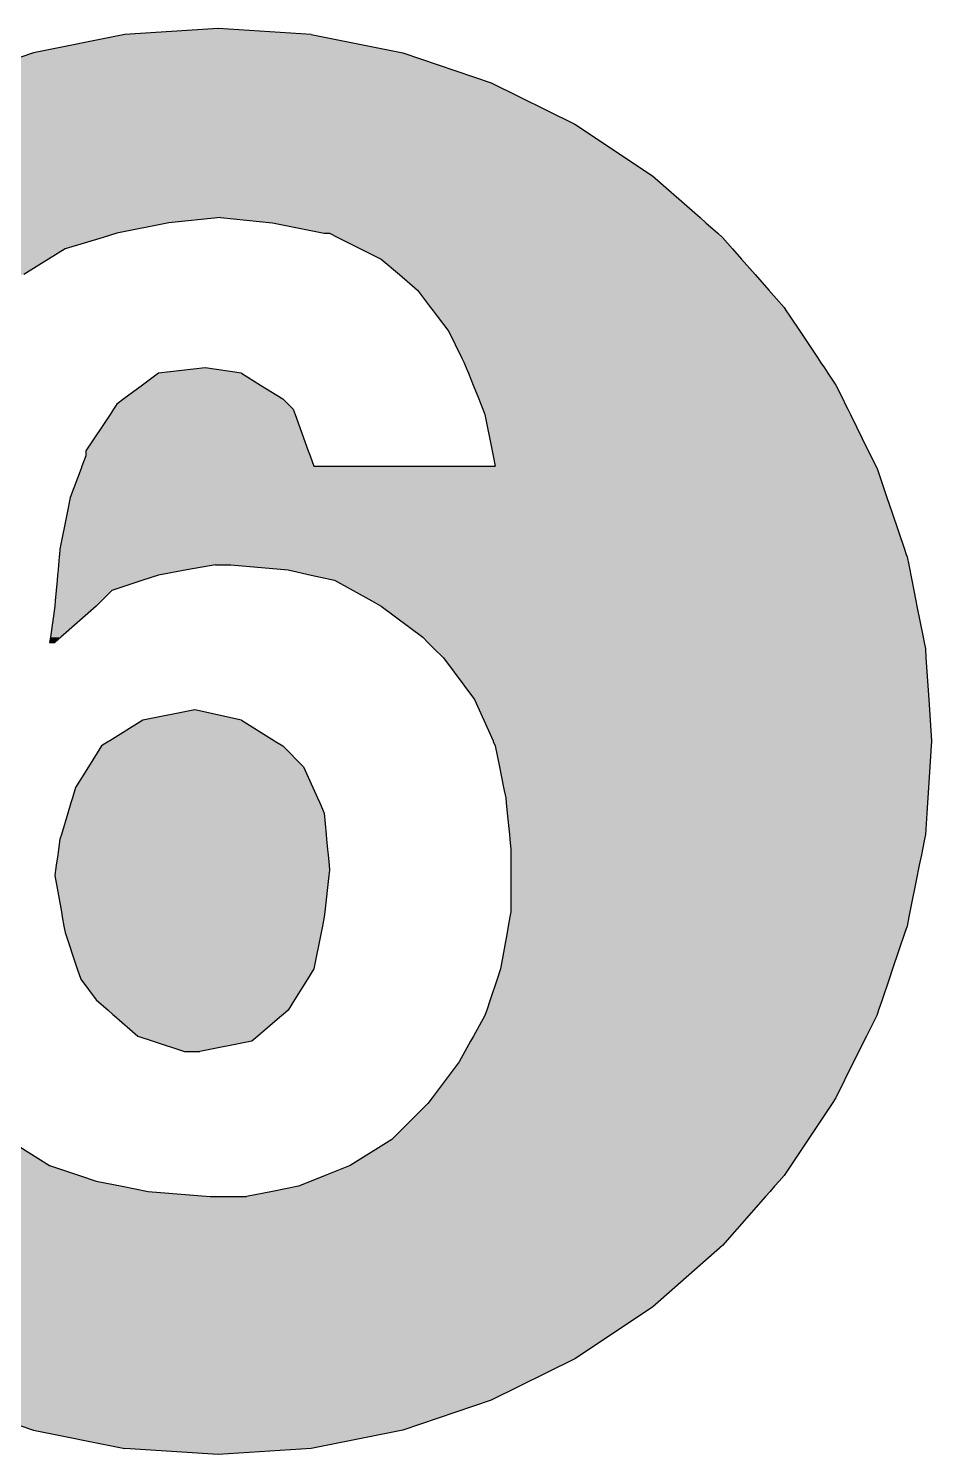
# Model space of a CAD drawing. Extents: x 66955 to 77886, y 5199 to 18578.
# Drawn here: x 67354.9 to 67510.2, y 14064.2 to 14309.6 of the extents above; entities that cross this region are included whole.
import ezdxf

# ---------------------------------------------------------------- set-up
doc = ezdxf.new("R2010")
doc.units = 0
doc.header["$MEASUREMENT"] = 0
doc.layers.add('DLINE', color=1, linetype='CONTINUOUS')

msp = doc.modelspace()

# ---------------------------------------------------------------- linework, layer by layer
at = {"layer": 'DLINE', "linetype": 'CONTINUOUS'}
for p, q in [((67371.456086, 14308.562166), (67355.713485, 14305.430768)), ((67387.472736, 14309.611953), (67371.456086, 14308.562166)), ((67403.489385, 14308.562166), (67387.472736, 14309.611953)), ((67403.489385, 14308.562166), (67419.231986, 14305.430768)), ((67355.713485, 14305.430768), (67340.514295, 14300.271338)), ((67419.231986, 14305.430768), (67434.431177, 14300.271338)), ((67434.431177, 14300.271338), (67448.826895, 14293.172155)), ((67448.826895, 14293.172155), (67462.172828, 14284.254688)), ((67462.172828, 14284.254688), (67470.37747, 14277.05941)), ((67379.003879, 14276.167951), (67370.089293, 14274.385034)), ((67387.918465, 14277.05941), (67379.003879, 14276.167951)), ((67387.918465, 14277.05941), (67396.833051, 14276.167951)), ((67396.833051, 14276.167951), (67405.747636, 14274.385034)), ((67470.37747, 14277.05941), (67471.393984, 14276.167951)), ((67471.393984, 14276.167951), (67473.427011, 14274.385034)), ((67367.710907, 14273.671518), (67361.174708, 14271.710658)), ((67370.089293, 14274.385034), (67367.710907, 14273.671518)), ((67405.747636, 14274.385034), (67406.639095, 14274.385034)), ((67406.639095, 14274.385034), (67408.066127, 14273.671518)), ((67408.066127, 14273.671518), (67411.987846, 14271.710658)), ((67473.427011, 14274.385034), (67474.24062, 14273.671518)), ((67474.24062, 14273.671518), (67475.960248, 14271.710658)), ((67361.174708, 14271.710658), (67358.322041, 14269.927741)), ((67411.987846, 14271.710658), (67415.55368, 14269.927741)), ((67475.960248, 14271.710658), (67477.523825, 14269.927741)), ((67358.322041, 14269.927741), (67354.043039, 14267.253366)), ((67415.55368, 14269.927741), (67418.673785, 14267.253366)), ((67477.523825, 14269.927741), (67479.869189, 14267.253366)), ((67418.673785, 14267.253366), (67421.79389, 14264.57899)), ((67479.869189, 14267.253366), (67482.214554, 14264.57899)), ((67421.79389, 14264.57899), (67424.025339, 14261.603725)), ((67482.214554, 14264.57899), (67484.823791, 14261.603725)), ((67424.025339, 14261.603725), (67424.468266, 14261.013156)), ((67484.823791, 14261.603725), (67485.218397, 14261.013156)), ((67424.468266, 14261.013156), (67425.13686, 14260.121697)), ((67425.13686, 14260.121697), (67427.142642, 14257.447321)), ((67485.218397, 14261.013156), (67485.81405, 14260.121697)), ((67485.81405, 14260.121697), (67487.601011, 14257.447321)), ((67427.142642, 14257.447321), (67429.371288, 14252.990028)), ((67487.601011, 14257.447321), (67490.579279, 14252.990028)), ((67429.371288, 14252.990028), (67429.817018, 14252.09857)), ((67429.817018, 14252.09857), (67430.173601, 14251.207111)), ((67490.579279, 14252.990028), (67491.174932, 14252.09857)), ((67491.174932, 14252.09857), (67491.770586, 14251.207111)), ((67377.220962, 14250.315653), (67374.477149, 14248.257793)), ((67385.244089, 14251.207111), (67377.220962, 14250.315653)), ((67391.484299, 14250.315653), (67385.244089, 14251.207111)), ((67391.484299, 14250.315653), (67394.776874, 14248.257793)), ((67430.173601, 14251.207111), (67430.530184, 14250.315653)), ((67430.530184, 14250.315653), (67431.353328, 14248.257793)), ((67491.770586, 14251.207111), (67492.366239, 14250.315653)), ((67492.366239, 14250.315653), (67493.741257, 14248.257793)), ((67374.477149, 14248.257793), (67371.277905, 14245.85836)), ((67394.776874, 14248.257793), (67398.615968, 14245.85836)), ((67431.353328, 14248.257793), (67432.313102, 14245.85836)), ((67493.741257, 14248.257793), (67494.924527, 14245.85836)), ((67369.494988, 14244.075443), (67368.900682, 14243.183984)), ((67370.089293, 14244.966901), (67369.494988, 14244.075443)), ((67371.277905, 14245.85836), (67370.089293, 14244.966901)), ((67370.089293, 14244.966901), (67370.089293, 14244.966901)), ((67398.615968, 14245.85836), (67399.507426, 14244.966901)), ((67399.507426, 14244.966901), (67400.398885, 14244.075443)), ((67399.507426, 14244.966901), (67399.507426, 14244.966901)), ((67400.398885, 14244.075443), (67400.723052, 14243.183984)), ((67432.313102, 14245.85836), (67432.669685, 14244.966901)), ((67432.669685, 14244.966901), (67433.026268, 14244.075443)), ((67432.669685, 14244.966901), (67432.669685, 14244.966901)), ((67433.026268, 14244.075443), (67433.382852, 14243.183984)), ((67494.924527, 14245.85836), (67495.364145, 14244.966901)), ((67495.364145, 14244.966901), (67495.803764, 14244.075443)), ((67495.364145, 14244.966901), (67495.364145, 14244.966901)), ((67495.803764, 14244.075443), (67496.243383, 14243.183984)), ((67368.900682, 14243.183984), (67364.740542, 14236.943774)), ((67400.723052, 14243.183984), (67402.992219, 14236.943774)), ((67433.382852, 14243.183984), (67434.630894, 14236.943774)), ((67496.243383, 14243.183984), (67499.320714, 14236.943774)), ((67364.740542, 14236.943774), (67364.740542, 14236.052316)), ((67402.992219, 14236.943774), (67403.316386, 14236.052316)), ((67434.630894, 14236.943774), (67434.809186, 14236.052316)), ((67499.320714, 14236.943774), (67499.760333, 14236.052316)), ((67364.071948, 14234.269399), (67363.919202, 14233.862074)), ((67364.740542, 14236.052316), (67364.071948, 14234.269399)), ((67403.316386, 14236.052316), (67403.964719, 14234.269399)), ((67403.964719, 14234.269399), (67435.165769, 14234.269399)), ((67434.809186, 14236.052316), (67435.165769, 14234.269399)), ((67499.760333, 14236.052316), (67500.63957, 14234.269399)), ((67500.63957, 14234.269399), (67500.84044, 14233.862074)), ((67363.919202, 14233.862074), (67362.066167, 14228.920647)), ((67500.84044, 14233.862074), (67502.517828, 14228.920647)), ((67362.066167, 14228.920647), (67361.531291, 14226.246271)), ((67502.517828, 14228.920647), (67503.425657, 14226.246271)), ((67361.531291, 14226.246271), (67360.283249, 14220.006061)), ((67503.425657, 14226.246271), (67505.543922, 14220.006061)), ((67360.283249, 14220.006061), (67360.202208, 14219.114603)), ((67505.543922, 14220.006061), (67505.846532, 14219.114603)), ((67360.040124, 14217.331686), (67359.959082, 14216.440227)), ((67360.161142, 14218.662883), (67360.040124, 14217.331686)), ((67360.202208, 14219.114603), (67360.161142, 14218.662883)), ((67387.027007, 14217.331686), (67382.123984, 14216.440227)), ((67387.027007, 14217.331686), (67389.701382, 14217.331686)), ((67389.701382, 14217.331686), (67399.507426, 14216.440227)), ((67505.846532, 14219.114603), (67505.99987, 14218.662883)), ((67505.99987, 14218.662883), (67506.264662, 14217.331686)), ((67506.264662, 14217.331686), (67506.441984, 14216.440227)), ((67359.796999, 14214.65731), (67359.634916, 14212.874393)), ((67359.878041, 14215.548769), (67359.796999, 14214.65731)), ((67359.959082, 14216.440227), (67359.878041, 14215.548769)), ((67374.546587, 14214.65731), (67369.197835, 14212.874393)), ((67377.220962, 14215.548769), (67374.546587, 14214.65731)), ((67382.123984, 14216.440227), (67377.220962, 14215.548769)), ((67399.507426, 14216.440227), (67403.51899, 14215.548769)), ((67403.51899, 14215.548769), (67407.530553, 14214.65731)), ((67407.530553, 14214.65731), (67410.739804, 14212.874393)), ((67506.441984, 14216.440227), (67506.619306, 14215.548769)), ((67506.619306, 14215.548769), (67506.796628, 14214.65731)), ((67506.796628, 14214.65731), (67507.151273, 14212.874393)), ((67359.634916, 14212.874393), (67359.472832, 14211.091476)), ((67369.197835, 14212.874393), (67367.414918, 14211.091476)), ((67410.739804, 14212.874393), (67413.949055, 14211.091476)), ((67507.151273, 14212.874393), (67507.505917, 14211.091476)), ((67359.391791, 14210.200017), (67358.627684, 14204.851266)), ((67359.472832, 14211.091476), (67359.391791, 14210.200017)), ((67366.523459, 14210.200017), (67360.4106, 14204.851266)), ((67367.414918, 14211.091476), (67366.523459, 14210.200017)), ((67413.949055, 14211.091476), (67415.55368, 14210.200017)), ((67415.55368, 14210.200017), (67422.685349, 14204.851266)), ((67507.505917, 14211.091476), (67507.683239, 14210.200017)), ((67507.683239, 14210.200017), (67508.747172, 14204.851266)), ((67358.627684, 14204.851266), (67358.500332, 14203.959807)), ((67360.4106, 14204.851266), (67359.391791, 14203.959807)), ((67422.685349, 14204.851266), (67423.576808, 14203.959807)), ((67508.747172, 14204.851266), (67508.924494, 14203.959807)), ((67358.500332, 14203.959807), (67359.391791, 14203.959807)), ((67423.576808, 14203.959807), (67424.616332, 14202.920283)), ((67424.616332, 14202.920283), (67426.251183, 14201.285431)), ((67508.924494, 14203.959807), (67509.131268, 14202.920283)), ((67509.131268, 14202.920283), (67509.238422, 14201.285431)), ((67426.251183, 14201.285431), (67431.599934, 14194.153763)), ((67509.238422, 14201.285431), (67509.705856, 14194.153763)), ((67431.599934, 14194.153763), (67432.392342, 14192.370846)), ((67509.705856, 14194.153763), (67509.822715, 14192.370846)), ((67374.546587, 14190.587929), (67368.841251, 14187.022095)), ((67383.461172, 14192.370846), (67374.546587, 14190.587929)), ((67391.484299, 14190.587929), (67383.461172, 14192.370846)), ((67391.484299, 14190.587929), (67397.189634, 14187.022095)), ((67432.392342, 14192.370846), (67433.18475, 14190.587929)), ((67433.18475, 14190.587929), (67434.769565, 14187.022095)), ((67509.822715, 14192.370846), (67509.939573, 14190.587929)), ((67509.939573, 14190.587929), (67510.17329, 14187.022095)), ((67367.414918, 14186.130636), (67365.186272, 14182.564802)), ((67368.651714, 14186.903634), (67367.414918, 14186.130636)), ((67368.841251, 14187.022095), (67368.651714, 14186.903634)), ((67397.189634, 14187.022095), (67397.379171, 14186.903634)), ((67397.379171, 14186.903634), (67398.615968, 14186.130636)), ((67398.615968, 14186.130636), (67402.181802, 14182.564802)), ((67434.769565, 14187.022095), (67434.822215, 14186.903634)), ((67434.822215, 14186.903634), (67435.165769, 14186.130636)), ((67435.165769, 14186.130636), (67435.878936, 14182.564802)), ((67510.13039, 14186.130636), (67509.896673, 14182.564802)), ((67510.181055, 14186.903634), (67510.13039, 14186.130636)), ((67510.17329, 14187.022095), (67510.181055, 14186.903634)), ((67365.186272, 14182.564802), (67362.957625, 14178.998968)), ((67402.181802, 14182.564802), (67403.766617, 14178.998968)), ((67435.878936, 14182.564802), (67436.592102, 14178.998968)), ((67509.896673, 14182.564802), (67509.662955, 14178.998968)), ((67362.957625, 14178.998968), (67362.42275, 14177.21605)), ((67403.766617, 14178.998968), (67404.559025, 14177.21605)), ((67436.592102, 14178.998968), (67436.948686, 14177.21605)), ((67509.662955, 14178.998968), (67509.546097, 14177.21605)), ((67362.155312, 14176.324592), (67361.620437, 14174.541675)), ((67362.42275, 14177.21605), (67362.155312, 14176.324592)), ((67404.559025, 14177.21605), (67404.955229, 14176.324592)), ((67404.955229, 14176.324592), (67405.747636, 14174.541675)), ((67436.948686, 14177.21605), (67437.037832, 14176.324592)), ((67437.037832, 14176.324592), (67437.216123, 14174.541675)), ((67509.487668, 14176.324592), (67509.370809, 14174.541675)), ((67509.546097, 14177.21605), (67509.487668, 14176.324592)), ((67361.620437, 14174.541675), (67360.52403, 14170.886984)), ((67405.747636, 14174.541675), (67406.079881, 14170.886984)), ((67437.216123, 14174.541675), (67437.581592, 14170.886984)), ((67509.370809, 14174.541675), (67509.131268, 14170.886984)), ((67360.52403, 14170.886984), (67360.283249, 14170.084382)), ((67406.079881, 14170.886984), (67406.152845, 14170.084382)), ((67437.581592, 14170.886984), (67437.661853, 14170.084382)), ((67509.131268, 14170.886984), (67508.97162, 14170.084382)), ((67360.028547, 14168.301465), (67359.901196, 14167.410006)), ((67360.283249, 14170.084382), (67360.028547, 14168.301465)), ((67406.152845, 14170.084382), (67406.314928, 14168.301465)), ((67406.314928, 14168.301465), (67406.39597, 14167.410006)), ((67437.661853, 14170.084382), (67437.840144, 14168.301465)), ((67437.840144, 14168.301465), (67437.840144, 14167.410006)), ((67508.616977, 14168.301465), (67508.439654, 14167.410006)), ((67508.97162, 14170.084382), (67508.616977, 14168.301465)), ((67359.646493, 14165.627089), (67359.519142, 14164.73563)), ((67359.901196, 14167.410006), (67359.646493, 14165.627089)), ((67406.39597, 14167.410006), (67406.558053, 14165.627089)), ((67406.558053, 14165.627089), (67406.639095, 14164.73563)), ((67437.840144, 14167.410006), (67437.840144, 14165.627089)), ((67437.840144, 14165.627089), (67437.840144, 14164.73563)), ((67508.08501, 14165.627089), (67507.907688, 14164.73563)), ((67508.439654, 14167.410006), (67508.08501, 14165.627089)), ((67359.519142, 14164.73563), (67359.391791, 14163.844172)), ((67359.391791, 14163.844172), (67360.526375, 14157.603962)), ((67406.540044, 14163.844172), (67405.846687, 14157.603962)), ((67406.639095, 14164.73563), (67406.540044, 14163.844172)), ((67437.840144, 14164.73563), (67437.840144, 14163.844172)), ((67437.840144, 14163.844172), (67437.840144, 14157.603962)), ((67507.730366, 14163.844172), (67506.489111, 14157.603962)), ((67507.907688, 14164.73563), (67507.730366, 14163.844172)), ((67360.526375, 14157.603962), (67360.688458, 14156.712504)), ((67360.688458, 14156.712504), (67360.973571, 14155.144384)), ((67405.747636, 14156.712504), (67405.434012, 14155.144384)), ((67405.846687, 14157.603962), (67405.747636, 14156.712504)), ((67437.678061, 14156.712504), (67437.392948, 14155.144384)), ((67437.840144, 14157.603962), (67437.678061, 14156.712504)), ((67506.311789, 14156.712504), (67505.99987, 14155.144384)), ((67506.489111, 14157.603962), (67506.311789, 14156.712504)), ((67360.973571, 14155.144384), (67361.174708, 14154.038128)), ((67361.174708, 14154.038128), (67363.254778, 14147.797918)), ((67405.212761, 14154.038128), (67403.964719, 14147.797918)), ((67405.434012, 14155.144384), (67405.212761, 14154.038128)), ((67437.191811, 14154.038128), (67436.057228, 14147.797918)), ((67437.392948, 14155.144384), (67437.191811, 14154.038128)), ((67505.624347, 14154.038128), (67503.506081, 14147.797918)), ((67505.99987, 14155.144384), (67505.624347, 14154.038128)), ((67363.254778, 14147.797918), (67363.849083, 14146.015)), ((67363.849083, 14146.015), (67366.523459, 14142.449166)), ((67402.850396, 14146.015), (67400.62175, 14142.449166)), ((67403.964719, 14147.797918), (67402.850396, 14146.015)), ((67435.462922, 14146.015), (67434.27431, 14142.449166)), ((67436.057228, 14147.797918), (67435.462922, 14146.015)), ((67502.900862, 14146.015), (67501.690425, 14142.449166)), ((67503.506081, 14147.797918), (67502.900862, 14146.015)), ((67366.523459, 14142.449166), (67368.561079, 14140.666249)), ((67400.62175, 14142.449166), (67399.507426, 14140.666249)), ((67434.27431, 14142.449166), (67433.680005, 14140.666249)), ((67501.690425, 14142.449166), (67501.085206, 14140.666249)), ((67368.561079, 14140.666249), (67369.385144, 14139.945193)), ((67369.385144, 14139.945193), (67369.579889, 14139.77479)), ((67369.579889, 14139.77479), (67373.655128, 14136.208956)), ((67398.467391, 14139.77479), (67394.307251, 14136.208956)), ((67398.666194, 14139.945193), (67398.467391, 14139.77479)), ((67399.507426, 14140.666249), (67398.666194, 14139.945193)), ((67433.382852, 14139.77479), (67431.401832, 14136.208956)), ((67433.439653, 14139.945193), (67433.382852, 14139.77479)), ((67433.680005, 14140.666249), (67433.439653, 14139.945193)), ((67500.756407, 14139.77479), (67498.997932, 14136.208956)), ((67500.84044, 14139.945193), (67500.756407, 14139.77479)), ((67501.085206, 14140.666249), (67500.84044, 14139.945193)), ((67373.655128, 14136.208956), (67376.329503, 14135.317498)), ((67394.307251, 14136.208956), (67393.267216, 14135.317498)), ((67431.401832, 14136.208956), (67430.906578, 14135.317498)), ((67498.997932, 14136.208956), (67498.558314, 14135.317498)), ((67376.329503, 14135.317498), (67381.678255, 14133.534581)), ((67393.267216, 14135.317498), (67384.352631, 14133.534581)), ((67430.906578, 14135.317498), (67429.916069, 14133.534581)), ((67498.558314, 14135.317498), (67497.679076, 14133.534581)), ((67381.678255, 14133.534581), (67384.352631, 14133.534581)), ((67428.925559, 14131.751664), (67424.273916, 14125.549474)), ((67429.916069, 14133.534581), (67428.925559, 14131.751664)), ((67496.799839, 14131.751664), (67493.741257, 14125.549474)), ((67497.679076, 14133.534581), (67496.799839, 14131.751664)), ((67423.576808, 14124.619995), (67417.336598, 14118.379785)), ((67424.273916, 14125.549474), (67423.576808, 14124.619995)), ((67493.120199, 14124.619995), (67488.950624, 14118.379785)), ((67493.741257, 14125.549474), (67493.120199, 14124.619995)), ((67351.368664, 14118.379785), (67358.500332, 14113.922493)), ((67417.336598, 14118.379785), (67410.204929, 14113.922493)), ((67488.950624, 14118.379785), (67485.972356, 14113.922493)), ((67358.500332, 14113.922493), (67363.657184, 14112.203542)), ((67410.204929, 14113.922493), (67405.907553, 14112.203542)), ((67485.972356, 14113.922493), (67484.823791, 14112.203542)), ((67363.657184, 14112.203542), (67366.523459, 14111.248117)), ((67405.907553, 14112.203542), (67403.51899, 14111.248117)), ((67484.823791, 14112.203542), (67483.985905, 14111.248117)), ((67366.523459, 14111.248117), (67370.980752, 14110.356658)), ((67370.980752, 14110.356658), (67375.438045, 14109.465199)), ((67375.438045, 14109.465199), (67386.135548, 14108.573741)), ((67396.833051, 14109.465199), (67392.375758, 14108.573741)), ((67401.290343, 14110.356658), (67396.833051, 14109.465199)), ((67403.51899, 14111.248117), (67401.290343, 14110.356658)), ((67482.422328, 14109.465199), (67481.64054, 14108.573741)), ((67483.204117, 14110.356658), (67482.422328, 14109.465199)), ((67483.985905, 14111.248117), (67483.204117, 14110.356658)), ((67386.135548, 14108.573741), (67392.375758, 14108.573741)), ((67481.64054, 14108.573741), (67474.24062, 14100.135749)), ((67474.24062, 14100.135749), (67462.172828, 14089.552579)), ((67462.172828, 14089.552579), (67448.826895, 14080.635112)), ((67448.826895, 14080.635112), (67434.431177, 14073.535929)), ((67340.514295, 14073.535929), (67355.713485, 14068.376499)), ((67434.431177, 14073.535929), (67419.231986, 14068.376499)), ((67355.713485, 14068.376499), (67371.456086, 14065.245101)), ((67419.231986, 14068.376499), (67403.489385, 14065.245101)), ((67387.472736, 14064.195315), (67371.456086, 14065.245101)), ((67403.489385, 14065.245101), (67387.472736, 14064.195315))]:
    msp.add_line(p, q, dxfattribs=at)
for points in [[(67371.456086, 14308.562166), (67355.713485, 14305.430768), (67419.231986, 14305.430768)], [(67387.472736, 14309.611953), (67371.456086, 14308.562166), (67403.489385, 14308.562166)], [(67355.713485, 14305.430768), (67340.514295, 14300.271338), (67434.431177, 14300.271338)], [(67340.514295, 14300.271338), (67326.118576, 14293.172155), (67448.826895, 14293.172155)], [(67326.118576, 14293.172155), (67312.772644, 14284.254688), (67462.172828, 14284.254688)], [(67312.772644, 14284.254688), (67304.568001, 14277.05941), (67470.37747, 14277.05941)], [(67303.551487, 14276.167951), (67301.51846, 14274.385034), (67370.089293, 14274.385034)], [(67304.568001, 14277.05941), (67303.551487, 14276.167951), (67379.003879, 14276.167951)], [(67387.918465, 14277.05941), (67396.833051, 14276.167951), (67471.393984, 14276.167951)], [(67396.833051, 14276.167951), (67405.747636, 14274.385034), (67473.427011, 14274.385034)], [(67300.704851, 14273.671518), (67298.985223, 14271.710658), (67361.174708, 14271.710658)], [(67301.51846, 14274.385034), (67300.704851, 14273.671518), (67367.710907, 14273.671518)], [(67405.747636, 14274.385034), (67405.747636, 14274.385034), (67406.639095, 14274.385034)], [(67406.639095, 14274.385034), (67408.066127, 14273.671518), (67474.24062, 14273.671518)], [(67408.066127, 14273.671518), (67411.987846, 14271.710658), (67475.960248, 14271.710658)], [(67298.985223, 14271.710658), (67297.421647, 14269.927741), (67358.322041, 14269.927741)], [(67411.987846, 14271.710658), (67415.55368, 14269.927741), (67477.523825, 14269.927741)], [(67415.55368, 14269.927741), (67418.673785, 14267.253366), (67479.869189, 14267.253366)], [(67418.673785, 14267.253366), (67421.79389, 14264.57899), (67482.214554, 14264.57899)], [(67421.79389, 14264.57899), (67424.025339, 14261.603725), (67484.823791, 14261.603725)], [(67424.025339, 14261.603725), (67424.468266, 14261.013156), (67485.218397, 14261.013156)], [(67424.468266, 14261.013156), (67425.13686, 14260.121697), (67485.81405, 14260.121697)], [(67425.13686, 14260.121697), (67427.142642, 14257.447321), (67487.601011, 14257.447321)], [(67427.142642, 14257.447321), (67429.371288, 14252.990028), (67490.579279, 14252.990028)], [(67429.371288, 14252.990028), (67429.817018, 14252.09857), (67491.174932, 14252.09857)], [(67429.817018, 14252.09857), (67430.173601, 14251.207111), (67491.770586, 14251.207111)], [(67377.220962, 14250.315653), (67374.477149, 14248.257793), (67394.776874, 14248.257793)], [(67385.244089, 14251.207111), (67377.220962, 14250.315653), (67391.484299, 14250.315653)], [(67430.173601, 14251.207111), (67430.530184, 14250.315653), (67492.366239, 14250.315653)], [(67430.530184, 14250.315653), (67431.353328, 14248.257793), (67493.741257, 14248.257793)], [(67374.477149, 14248.257793), (67371.277905, 14245.85836), (67398.615968, 14245.85836)], [(67431.353328, 14248.257793), (67432.313102, 14245.85836), (67494.924527, 14245.85836)], [(67369.494988, 14244.075443), (67368.900682, 14243.183984), (67400.723052, 14243.183984)], [(67370.089293, 14244.966901), (67369.494988, 14244.075443), (67400.398885, 14244.075443)], [(67371.277905, 14245.85836), (67370.089293, 14244.966901), (67399.507426, 14244.966901)], [(67370.089293, 14244.966901), (67399.507426, 14244.966901), (67399.507426, 14244.966901)], [(67370.089293, 14244.966901), (67370.089293, 14244.966901), (67399.507426, 14244.966901)], [(67432.313102, 14245.85836), (67432.669685, 14244.966901), (67495.364145, 14244.966901)], [(67432.669685, 14244.966901), (67433.026268, 14244.075443), (67495.803764, 14244.075443)], [(67432.669685, 14244.966901), (67495.364145, 14244.966901), (67495.364145, 14244.966901)], [(67432.669685, 14244.966901), (67432.669685, 14244.966901), (67495.364145, 14244.966901)], [(67433.026268, 14244.075443), (67433.382852, 14243.183984), (67496.243383, 14243.183984)], [(67368.900682, 14243.183984), (67364.740542, 14236.943774), (67402.992219, 14236.943774)], [(67433.382852, 14243.183984), (67434.630894, 14236.943774), (67499.320714, 14236.943774)], [(67364.740542, 14236.943774), (67364.740542, 14236.052316), (67403.316386, 14236.052316)], [(67434.630894, 14236.943774), (67434.809186, 14236.052316), (67499.760333, 14236.052316)], [(67364.071948, 14234.269399), (67363.919202, 14233.862074), (67500.84044, 14233.862074)], [(67364.740542, 14236.052316), (67364.071948, 14234.269399), (67403.964719, 14234.269399)], [(67403.964719, 14234.269399), (67403.964719, 14234.269399), (67435.165769, 14234.269399)], [(67434.809186, 14236.052316), (67435.165769, 14234.269399), (67500.63957, 14234.269399)], [(67363.919202, 14233.862074), (67362.066167, 14228.920647), (67502.517828, 14228.920647)], [(67362.066167, 14228.920647), (67361.531291, 14226.246271), (67503.425657, 14226.246271)], [(67361.531291, 14226.246271), (67360.283249, 14220.006061), (67505.543922, 14220.006061)], [(67360.283249, 14220.006061), (67360.202208, 14219.114603), (67505.846532, 14219.114603)], [(67360.040124, 14217.331686), (67359.959082, 14216.440227), (67382.123984, 14216.440227)], [(67360.161142, 14218.662883), (67360.040124, 14217.331686), (67506.264662, 14217.331686)], [(67360.202208, 14219.114603), (67360.161142, 14218.662883), (67505.99987, 14218.662883)], [(67387.027007, 14217.331686), (67387.027007, 14217.331686), (67389.701382, 14217.331686)], [(67389.701382, 14217.331686), (67399.507426, 14216.440227), (67506.441984, 14216.440227)], [(67359.796999, 14214.65731), (67359.634916, 14212.874393), (67369.197835, 14212.874393)], [(67359.878041, 14215.548769), (67359.796999, 14214.65731), (67374.546587, 14214.65731)], [(67359.959082, 14216.440227), (67359.878041, 14215.548769), (67377.220962, 14215.548769)], [(67399.507426, 14216.440227), (67403.51899, 14215.548769), (67506.619306, 14215.548769)], [(67403.51899, 14215.548769), (67407.530553, 14214.65731), (67506.796628, 14214.65731)], [(67407.530553, 14214.65731), (67410.739804, 14212.874393), (67507.151273, 14212.874393)], [(67359.634916, 14212.874393), (67359.472832, 14211.091476), (67367.414918, 14211.091476)], [(67410.739804, 14212.874393), (67413.949055, 14211.091476), (67507.505917, 14211.091476)], [(67359.391791, 14210.200017), (67358.627684, 14204.851266), (67360.4106, 14204.851266)], [(67359.472832, 14211.091476), (67359.391791, 14210.200017), (67366.523459, 14210.200017)], [(67413.949055, 14211.091476), (67415.55368, 14210.200017), (67507.683239, 14210.200017)], [(67415.55368, 14210.200017), (67422.685349, 14204.851266), (67508.747172, 14204.851266)], [(67358.627684, 14204.851266), (67358.500332, 14203.959807), (67359.391791, 14203.959807)], [(67422.685349, 14204.851266), (67423.576808, 14203.959807), (67508.924494, 14203.959807)], [(67358.500332, 14203.959807), (67358.500332, 14203.959807), (67359.391791, 14203.959807)], [(67423.576808, 14203.959807), (67424.616332, 14202.920283), (67509.131268, 14202.920283)], [(67424.616332, 14202.920283), (67426.251183, 14201.285431), (67509.238422, 14201.285431)], [(67426.251183, 14201.285431), (67431.599934, 14194.153763), (67509.705856, 14194.153763)], [(67431.599934, 14194.153763), (67432.392342, 14192.370846), (67509.822715, 14192.370846)], [(67374.546587, 14190.587929), (67368.841251, 14187.022095), (67397.189634, 14187.022095)], [(67383.461172, 14192.370846), (67374.546587, 14190.587929), (67391.484299, 14190.587929)], [(67432.392342, 14192.370846), (67433.18475, 14190.587929), (67509.939573, 14190.587929)], [(67433.18475, 14190.587929), (67434.769565, 14187.022095), (67510.17329, 14187.022095)], [(67367.414918, 14186.130636), (67365.186272, 14182.564802), (67402.181802, 14182.564802)], [(67368.651714, 14186.903634), (67367.414918, 14186.130636), (67398.615968, 14186.130636)], [(67368.841251, 14187.022095), (67368.651714, 14186.903634), (67397.379171, 14186.903634)], [(67434.769565, 14187.022095), (67434.822215, 14186.903634), (67510.181055, 14186.903634)], [(67434.822215, 14186.903634), (67435.165769, 14186.130636), (67510.13039, 14186.130636)], [(67435.165769, 14186.130636), (67435.878936, 14182.564802), (67509.896673, 14182.564802)], [(67365.186272, 14182.564802), (67362.957625, 14178.998968), (67403.766617, 14178.998968)], [(67435.878936, 14182.564802), (67436.592102, 14178.998968), (67509.662955, 14178.998968)], [(67362.957625, 14178.998968), (67362.42275, 14177.21605), (67404.559025, 14177.21605)], [(67436.592102, 14178.998968), (67436.948686, 14177.21605), (67509.546097, 14177.21605)], [(67362.155312, 14176.324592), (67361.620437, 14174.541675), (67405.747636, 14174.541675)], [(67362.42275, 14177.21605), (67362.155312, 14176.324592), (67404.955229, 14176.324592)], [(67436.948686, 14177.21605), (67437.037832, 14176.324592), (67509.487668, 14176.324592)], [(67437.037832, 14176.324592), (67437.216123, 14174.541675), (67509.370809, 14174.541675)], [(67361.620437, 14174.541675), (67360.52403, 14170.886984), (67406.079881, 14170.886984)], [(67437.216123, 14174.541675), (67437.581592, 14170.886984), (67509.131268, 14170.886984)], [(67360.52403, 14170.886984), (67360.283249, 14170.084382), (67406.152845, 14170.084382)], [(67437.581592, 14170.886984), (67437.661853, 14170.084382), (67508.97162, 14170.084382)], [(67360.028547, 14168.301465), (67359.901196, 14167.410006), (67406.39597, 14167.410006)], [(67360.283249, 14170.084382), (67360.028547, 14168.301465), (67406.314928, 14168.301465)], [(67437.661853, 14170.084382), (67437.840144, 14168.301465), (67508.616977, 14168.301465)], [(67437.840144, 14168.301465), (67437.840144, 14167.410006), (67508.439654, 14167.410006)], [(67359.646493, 14165.627089), (67359.519142, 14164.73563), (67406.639095, 14164.73563)], [(67359.901196, 14167.410006), (67359.646493, 14165.627089), (67406.558053, 14165.627089)], [(67437.840144, 14167.410006), (67437.840144, 14165.627089), (67508.08501, 14165.627089)], [(67437.840144, 14165.627089), (67437.840144, 14164.73563), (67507.907688, 14164.73563)], [(67359.519142, 14164.73563), (67359.391791, 14163.844172), (67406.540044, 14163.844172)], [(67359.391791, 14163.844172), (67360.526375, 14157.603962), (67405.846687, 14157.603962)], [(67437.840144, 14164.73563), (67437.840144, 14163.844172), (67507.730366, 14163.844172)], [(67437.840144, 14163.844172), (67437.840144, 14157.603962), (67506.489111, 14157.603962)], [(67360.526375, 14157.603962), (67360.688458, 14156.712504), (67405.747636, 14156.712504)], [(67360.688458, 14156.712504), (67360.973571, 14155.144384), (67405.434012, 14155.144384)], [(67437.678061, 14156.712504), (67437.392948, 14155.144384), (67505.99987, 14155.144384)], [(67437.840144, 14157.603962), (67437.678061, 14156.712504), (67506.311789, 14156.712504)], [(67360.973571, 14155.144384), (67361.174708, 14154.038128), (67405.212761, 14154.038128)], [(67361.174708, 14154.038128), (67363.254778, 14147.797918), (67403.964719, 14147.797918)], [(67437.191811, 14154.038128), (67436.057228, 14147.797918), (67503.506081, 14147.797918)], [(67437.392948, 14155.144384), (67437.191811, 14154.038128), (67505.624347, 14154.038128)], [(67363.254778, 14147.797918), (67363.849083, 14146.015), (67402.850396, 14146.015)], [(67363.849083, 14146.015), (67366.523459, 14142.449166), (67400.62175, 14142.449166)], [(67435.462922, 14146.015), (67434.27431, 14142.449166), (67501.690425, 14142.449166)], [(67436.057228, 14147.797918), (67435.462922, 14146.015), (67502.900862, 14146.015)], [(67366.523459, 14142.449166), (67368.561079, 14140.666249), (67399.507426, 14140.666249)], [(67434.27431, 14142.449166), (67433.680005, 14140.666249), (67501.085206, 14140.666249)], [(67368.561079, 14140.666249), (67369.385144, 14139.945193), (67398.666194, 14139.945193)], [(67369.385144, 14139.945193), (67369.579889, 14139.77479), (67398.467391, 14139.77479)], [(67369.579889, 14139.77479), (67373.655128, 14136.208956), (67394.307251, 14136.208956)], [(67433.382852, 14139.77479), (67431.401832, 14136.208956), (67498.997932, 14136.208956)], [(67433.439653, 14139.945193), (67433.382852, 14139.77479), (67500.756407, 14139.77479)], [(67433.680005, 14140.666249), (67433.439653, 14139.945193), (67500.84044, 14139.945193)], [(67373.655128, 14136.208956), (67376.329503, 14135.317498), (67393.267216, 14135.317498)], [(67431.401832, 14136.208956), (67430.906578, 14135.317498), (67498.558314, 14135.317498)], [(67376.329503, 14135.317498), (67381.678255, 14133.534581), (67384.352631, 14133.534581)], [(67430.906578, 14135.317498), (67429.916069, 14133.534581), (67497.679076, 14133.534581)], [(67381.678255, 14133.534581), (67381.678255, 14133.534581), (67384.352631, 14133.534581)], [(67428.925559, 14131.751664), (67424.273916, 14125.549474), (67493.741257, 14125.549474)], [(67429.916069, 14133.534581), (67428.925559, 14131.751664), (67496.799839, 14131.751664)], [(67423.576808, 14124.619995), (67417.336598, 14118.379785), (67488.950624, 14118.379785)], [(67424.273916, 14125.549474), (67423.576808, 14124.619995), (67493.120199, 14124.619995)], [(67285.994847, 14118.379785), (67288.973115, 14113.922493), (67358.500332, 14113.922493)], [(67417.336598, 14118.379785), (67410.204929, 14113.922493), (67485.972356, 14113.922493)], [(67288.973115, 14113.922493), (67290.121681, 14112.203542), (67363.657184, 14112.203542)], [(67410.204929, 14113.922493), (67405.907553, 14112.203542), (67484.823791, 14112.203542)], [(67290.121681, 14112.203542), (67290.959566, 14111.248117), (67366.523459, 14111.248117)], [(67405.907553, 14112.203542), (67403.51899, 14111.248117), (67483.985905, 14111.248117)], [(67290.959566, 14111.248117), (67291.741354, 14110.356658), (67370.980752, 14110.356658)], [(67291.741354, 14110.356658), (67292.523143, 14109.465199), (67375.438045, 14109.465199)], [(67292.523143, 14109.465199), (67293.304931, 14108.573741), (67386.135548, 14108.573741)], [(67396.833051, 14109.465199), (67392.375758, 14108.573741), (67481.64054, 14108.573741)], [(67401.290343, 14110.356658), (67396.833051, 14109.465199), (67482.422328, 14109.465199)], [(67403.51899, 14111.248117), (67401.290343, 14110.356658), (67483.204117, 14110.356658)], [(67293.304931, 14108.573741), (67300.704851, 14100.135749), (67474.24062, 14100.135749)], [(67386.135548, 14108.573741), (67386.135548, 14108.573741), (67392.375758, 14108.573741)], [(67300.704851, 14100.135749), (67312.772644, 14089.552579), (67462.172828, 14089.552579)], [(67312.772644, 14089.552579), (67326.118576, 14080.635112), (67448.826895, 14080.635112)], [(67326.118576, 14080.635112), (67340.514295, 14073.535929), (67434.431177, 14073.535929)], [(67340.514295, 14073.535929), (67355.713485, 14068.376499), (67419.231986, 14068.376499)], [(67355.713485, 14068.376499), (67371.456086, 14065.245101), (67403.489385, 14065.245101)]]:
    msp.add_solid(points, dxfattribs=at)
at = {"layer": 'DLINE', "linetype": 'CONTINUOUS', "extrusion": (0, 0, -1)}
for points in [[(-67371.456086, 14308.562166), (-67403.489385, 14308.562166), (-67419.231986, 14305.430768)], [(-67355.713485, 14305.430768), (-67419.231986, 14305.430768), (-67434.431177, 14300.271338)], [(-67340.514295, 14300.271338), (-67434.431177, 14300.271338), (-67448.826895, 14293.172155)], [(-67326.118576, 14293.172155), (-67448.826895, 14293.172155), (-67462.172828, 14284.254688)], [(-67312.772644, 14284.254688), (-67462.172828, 14284.254688), (-67470.37747, 14277.05941)], [(-67303.551487, 14276.167951), (-67379.003879, 14276.167951), (-67370.089293, 14274.385034)], [(-67304.568001, 14277.05941), (-67387.918465, 14277.05941), (-67379.003879, 14276.167951)], [(-67387.918465, 14277.05941), (-67470.37747, 14277.05941), (-67471.393984, 14276.167951)], [(-67396.833051, 14276.167951), (-67471.393984, 14276.167951), (-67473.427011, 14274.385034)], [(-67300.704851, 14273.671518), (-67367.710907, 14273.671518), (-67361.174708, 14271.710658)], [(-67301.51846, 14274.385034), (-67370.089293, 14274.385034), (-67367.710907, 14273.671518)], [(-67406.639095, 14274.385034), (-67473.427011, 14274.385034), (-67474.24062, 14273.671518)], [(-67408.066127, 14273.671518), (-67474.24062, 14273.671518), (-67475.960248, 14271.710658)], [(-67298.985223, 14271.710658), (-67361.174708, 14271.710658), (-67358.322041, 14269.927741)], [(-67411.987846, 14271.710658), (-67475.960248, 14271.710658), (-67477.523825, 14269.927741)], [(-67297.421647, 14269.927741), (-67358.322041, 14269.927741), (-67354.043039, 14267.253366)], [(-67415.55368, 14269.927741), (-67477.523825, 14269.927741), (-67479.869189, 14267.253366)], [(-67418.673785, 14267.253366), (-67479.869189, 14267.253366), (-67482.214554, 14264.57899)], [(-67421.79389, 14264.57899), (-67482.214554, 14264.57899), (-67484.823791, 14261.603725)], [(-67424.025339, 14261.603725), (-67484.823791, 14261.603725), (-67485.218397, 14261.013156)], [(-67424.468266, 14261.013156), (-67485.218397, 14261.013156), (-67485.81405, 14260.121697)], [(-67425.13686, 14260.121697), (-67485.81405, 14260.121697), (-67487.601011, 14257.447321)], [(-67427.142642, 14257.447321), (-67487.601011, 14257.447321), (-67490.579279, 14252.990028)], [(-67429.371288, 14252.990028), (-67490.579279, 14252.990028), (-67491.174932, 14252.09857)], [(-67429.817018, 14252.09857), (-67491.174932, 14252.09857), (-67491.770586, 14251.207111)], [(-67377.220962, 14250.315653), (-67391.484299, 14250.315653), (-67394.776874, 14248.257793)], [(-67430.173601, 14251.207111), (-67491.770586, 14251.207111), (-67492.366239, 14250.315653)], [(-67430.530184, 14250.315653), (-67492.366239, 14250.315653), (-67493.741257, 14248.257793)], [(-67374.477149, 14248.257793), (-67394.776874, 14248.257793), (-67398.615968, 14245.85836)], [(-67431.353328, 14248.257793), (-67493.741257, 14248.257793), (-67494.924527, 14245.85836)], [(-67369.494988, 14244.075443), (-67400.398885, 14244.075443), (-67400.723052, 14243.183984)], [(-67370.089293, 14244.966901), (-67399.507426, 14244.966901), (-67400.398885, 14244.075443)], [(-67371.277905, 14245.85836), (-67398.615968, 14245.85836), (-67399.507426, 14244.966901)], [(-67432.313102, 14245.85836), (-67494.924527, 14245.85836), (-67495.364145, 14244.966901)], [(-67432.669685, 14244.966901), (-67495.364145, 14244.966901), (-67495.803764, 14244.075443)], [(-67433.026268, 14244.075443), (-67495.803764, 14244.075443), (-67496.243383, 14243.183984)], [(-67368.900682, 14243.183984), (-67400.723052, 14243.183984), (-67402.992219, 14236.943774)], [(-67433.382852, 14243.183984), (-67496.243383, 14243.183984), (-67499.320714, 14236.943774)], [(-67364.740542, 14236.943774), (-67402.992219, 14236.943774), (-67403.316386, 14236.052316)], [(-67434.630894, 14236.943774), (-67499.320714, 14236.943774), (-67499.760333, 14236.052316)], [(-67364.071948, 14234.269399), (-67500.63957, 14234.269399), (-67500.84044, 14233.862074)], [(-67364.740542, 14236.052316), (-67403.316386, 14236.052316), (-67403.964719, 14234.269399)], [(-67434.809186, 14236.052316), (-67499.760333, 14236.052316), (-67500.63957, 14234.269399)], [(-67363.919202, 14233.862074), (-67500.84044, 14233.862074), (-67502.517828, 14228.920647)], [(-67362.066167, 14228.920647), (-67502.517828, 14228.920647), (-67503.425657, 14226.246271)], [(-67361.531291, 14226.246271), (-67503.425657, 14226.246271), (-67505.543922, 14220.006061)], [(-67360.283249, 14220.006061), (-67505.543922, 14220.006061), (-67505.846532, 14219.114603)], [(-67360.040124, 14217.331686), (-67387.027007, 14217.331686), (-67382.123984, 14216.440227)], [(-67360.161142, 14218.662883), (-67505.99987, 14218.662883), (-67506.264662, 14217.331686)], [(-67360.202208, 14219.114603), (-67505.846532, 14219.114603), (-67505.99987, 14218.662883)], [(-67389.701382, 14217.331686), (-67506.264662, 14217.331686), (-67506.441984, 14216.440227)], [(-67359.796999, 14214.65731), (-67374.546587, 14214.65731), (-67369.197835, 14212.874393)], [(-67359.878041, 14215.548769), (-67377.220962, 14215.548769), (-67374.546587, 14214.65731)], [(-67359.959082, 14216.440227), (-67382.123984, 14216.440227), (-67377.220962, 14215.548769)], [(-67399.507426, 14216.440227), (-67506.441984, 14216.440227), (-67506.619306, 14215.548769)], [(-67403.51899, 14215.548769), (-67506.619306, 14215.548769), (-67506.796628, 14214.65731)], [(-67407.530553, 14214.65731), (-67506.796628, 14214.65731), (-67507.151273, 14212.874393)], [(-67359.634916, 14212.874393), (-67369.197835, 14212.874393), (-67367.414918, 14211.091476)], [(-67410.739804, 14212.874393), (-67507.151273, 14212.874393), (-67507.505917, 14211.091476)], [(-67359.391791, 14210.200017), (-67366.523459, 14210.200017), (-67360.4106, 14204.851266)], [(-67359.472832, 14211.091476), (-67367.414918, 14211.091476), (-67366.523459, 14210.200017)], [(-67413.949055, 14211.091476), (-67507.505917, 14211.091476), (-67507.683239, 14210.200017)], [(-67415.55368, 14210.200017), (-67507.683239, 14210.200017), (-67508.747172, 14204.851266)], [(-67358.627684, 14204.851266), (-67360.4106, 14204.851266), (-67359.391791, 14203.959807)], [(-67422.685349, 14204.851266), (-67508.747172, 14204.851266), (-67508.924494, 14203.959807)], [(-67423.576808, 14203.959807), (-67508.924494, 14203.959807), (-67509.131268, 14202.920283)], [(-67424.616332, 14202.920283), (-67509.131268, 14202.920283), (-67509.238422, 14201.285431)], [(-67426.251183, 14201.285431), (-67509.238422, 14201.285431), (-67509.705856, 14194.153763)], [(-67431.599934, 14194.153763), (-67509.705856, 14194.153763), (-67509.822715, 14192.370846)], [(-67374.546587, 14190.587929), (-67391.484299, 14190.587929), (-67397.189634, 14187.022095)], [(-67432.392342, 14192.370846), (-67509.822715, 14192.370846), (-67509.939573, 14190.587929)], [(-67433.18475, 14190.587929), (-67509.939573, 14190.587929), (-67510.17329, 14187.022095)], [(-67367.414918, 14186.130636), (-67398.615968, 14186.130636), (-67402.181802, 14182.564802)], [(-67368.651714, 14186.903634), (-67397.379171, 14186.903634), (-67398.615968, 14186.130636)], [(-67368.841251, 14187.022095), (-67397.189634, 14187.022095), (-67397.379171, 14186.903634)], [(-67434.769565, 14187.022095), (-67510.17329, 14187.022095), (-67510.181055, 14186.903634)], [(-67434.822215, 14186.903634), (-67510.181055, 14186.903634), (-67510.13039, 14186.130636)], [(-67435.165769, 14186.130636), (-67510.13039, 14186.130636), (-67509.896673, 14182.564802)], [(-67365.186272, 14182.564802), (-67402.181802, 14182.564802), (-67403.766617, 14178.998968)], [(-67435.878936, 14182.564802), (-67509.896673, 14182.564802), (-67509.662955, 14178.998968)], [(-67362.957625, 14178.998968), (-67403.766617, 14178.998968), (-67404.559025, 14177.21605)], [(-67436.592102, 14178.998968), (-67509.662955, 14178.998968), (-67509.546097, 14177.21605)], [(-67362.155312, 14176.324592), (-67404.955229, 14176.324592), (-67405.747636, 14174.541675)], [(-67362.42275, 14177.21605), (-67404.559025, 14177.21605), (-67404.955229, 14176.324592)], [(-67436.948686, 14177.21605), (-67509.546097, 14177.21605), (-67509.487668, 14176.324592)], [(-67437.037832, 14176.324592), (-67509.487668, 14176.324592), (-67509.370809, 14174.541675)], [(-67361.620437, 14174.541675), (-67405.747636, 14174.541675), (-67406.079881, 14170.886984)], [(-67437.216123, 14174.541675), (-67509.370809, 14174.541675), (-67509.131268, 14170.886984)], [(-67360.52403, 14170.886984), (-67406.079881, 14170.886984), (-67406.152845, 14170.084382)], [(-67437.581592, 14170.886984), (-67509.131268, 14170.886984), (-67508.97162, 14170.084382)], [(-67360.028547, 14168.301465), (-67406.314928, 14168.301465), (-67406.39597, 14167.410006)], [(-67360.283249, 14170.084382), (-67406.152845, 14170.084382), (-67406.314928, 14168.301465)], [(-67437.661853, 14170.084382), (-67508.97162, 14170.084382), (-67508.616977, 14168.301465)], [(-67437.840144, 14168.301465), (-67508.616977, 14168.301465), (-67508.439654, 14167.410006)], [(-67359.646493, 14165.627089), (-67406.558053, 14165.627089), (-67406.639095, 14164.73563)], [(-67359.901196, 14167.410006), (-67406.39597, 14167.410006), (-67406.558053, 14165.627089)], [(-67437.840144, 14167.410006), (-67508.439654, 14167.410006), (-67508.08501, 14165.627089)], [(-67437.840144, 14165.627089), (-67508.08501, 14165.627089), (-67507.907688, 14164.73563)], [(-67359.391791, 14163.844172), (-67406.540044, 14163.844172), (-67405.846687, 14157.603962)], [(-67359.519142, 14164.73563), (-67406.639095, 14164.73563), (-67406.540044, 14163.844172)], [(-67437.840144, 14164.73563), (-67507.907688, 14164.73563), (-67507.730366, 14163.844172)], [(-67437.840144, 14163.844172), (-67507.730366, 14163.844172), (-67506.489111, 14157.603962)], [(-67360.526375, 14157.603962), (-67405.846687, 14157.603962), (-67405.747636, 14156.712504)], [(-67360.688458, 14156.712504), (-67405.747636, 14156.712504), (-67405.434012, 14155.144384)], [(-67437.678061, 14156.712504), (-67506.311789, 14156.712504), (-67505.99987, 14155.144384)], [(-67437.840144, 14157.603962), (-67506.489111, 14157.603962), (-67506.311789, 14156.712504)], [(-67360.973571, 14155.144384), (-67405.434012, 14155.144384), (-67405.212761, 14154.038128)], [(-67361.174708, 14154.038128), (-67405.212761, 14154.038128), (-67403.964719, 14147.797918)], [(-67437.191811, 14154.038128), (-67505.624347, 14154.038128), (-67503.506081, 14147.797918)], [(-67437.392948, 14155.144384), (-67505.99987, 14155.144384), (-67505.624347, 14154.038128)], [(-67363.254778, 14147.797918), (-67403.964719, 14147.797918), (-67402.850396, 14146.015)], [(-67363.849083, 14146.015), (-67402.850396, 14146.015), (-67400.62175, 14142.449166)], [(-67435.462922, 14146.015), (-67502.900862, 14146.015), (-67501.690425, 14142.449166)], [(-67436.057228, 14147.797918), (-67503.506081, 14147.797918), (-67502.900862, 14146.015)], [(-67366.523459, 14142.449166), (-67400.62175, 14142.449166), (-67399.507426, 14140.666249)], [(-67434.27431, 14142.449166), (-67501.690425, 14142.449166), (-67501.085206, 14140.666249)], [(-67368.561079, 14140.666249), (-67399.507426, 14140.666249), (-67398.666194, 14139.945193)], [(-67369.385144, 14139.945193), (-67398.666194, 14139.945193), (-67398.467391, 14139.77479)], [(-67369.579889, 14139.77479), (-67398.467391, 14139.77479), (-67394.307251, 14136.208956)], [(-67433.382852, 14139.77479), (-67500.756407, 14139.77479), (-67498.997932, 14136.208956)], [(-67433.439653, 14139.945193), (-67500.84044, 14139.945193), (-67500.756407, 14139.77479)], [(-67433.680005, 14140.666249), (-67501.085206, 14140.666249), (-67500.84044, 14139.945193)], [(-67373.655128, 14136.208956), (-67394.307251, 14136.208956), (-67393.267216, 14135.317498)], [(-67431.401832, 14136.208956), (-67498.997932, 14136.208956), (-67498.558314, 14135.317498)], [(-67376.329503, 14135.317498), (-67393.267216, 14135.317498), (-67384.352631, 14133.534581)], [(-67430.906578, 14135.317498), (-67498.558314, 14135.317498), (-67497.679076, 14133.534581)], [(-67428.925559, 14131.751664), (-67496.799839, 14131.751664), (-67493.741257, 14125.549474)], [(-67429.916069, 14133.534581), (-67497.679076, 14133.534581), (-67496.799839, 14131.751664)], [(-67423.576808, 14124.619995), (-67493.120199, 14124.619995), (-67488.950624, 14118.379785)], [(-67424.273916, 14125.549474), (-67493.741257, 14125.549474), (-67493.120199, 14124.619995)], [(-67285.994847, 14118.379785), (-67351.368664, 14118.379785), (-67358.500332, 14113.922493)], [(-67417.336598, 14118.379785), (-67488.950624, 14118.379785), (-67485.972356, 14113.922493)], [(-67288.973115, 14113.922493), (-67358.500332, 14113.922493), (-67363.657184, 14112.203542)], [(-67410.204929, 14113.922493), (-67485.972356, 14113.922493), (-67484.823791, 14112.203542)], [(-67290.121681, 14112.203542), (-67363.657184, 14112.203542), (-67366.523459, 14111.248117)], [(-67405.907553, 14112.203542), (-67484.823791, 14112.203542), (-67483.985905, 14111.248117)], [(-67290.959566, 14111.248117), (-67366.523459, 14111.248117), (-67370.980752, 14110.356658)], [(-67291.741354, 14110.356658), (-67370.980752, 14110.356658), (-67375.438045, 14109.465199)], [(-67292.523143, 14109.465199), (-67375.438045, 14109.465199), (-67386.135548, 14108.573741)], [(-67396.833051, 14109.465199), (-67482.422328, 14109.465199), (-67481.64054, 14108.573741)], [(-67401.290343, 14110.356658), (-67483.204117, 14110.356658), (-67482.422328, 14109.465199)], [(-67403.51899, 14111.248117), (-67483.985905, 14111.248117), (-67483.204117, 14110.356658)], [(-67293.304931, 14108.573741), (-67481.64054, 14108.573741), (-67474.24062, 14100.135749)], [(-67300.704851, 14100.135749), (-67474.24062, 14100.135749), (-67462.172828, 14089.552579)], [(-67312.772644, 14089.552579), (-67462.172828, 14089.552579), (-67448.826895, 14080.635112)], [(-67326.118576, 14080.635112), (-67448.826895, 14080.635112), (-67434.431177, 14073.535929)], [(-67340.514295, 14073.535929), (-67434.431177, 14073.535929), (-67419.231986, 14068.376499)], [(-67355.713485, 14068.376499), (-67419.231986, 14068.376499), (-67403.489385, 14065.245101)], [(-67371.456086, 14065.245101), (-67403.489385, 14065.245101), (-67387.472736, 14064.195315)]]:
    msp.add_solid(points, dxfattribs=at)

doc.saveas('drawing.dxf')
